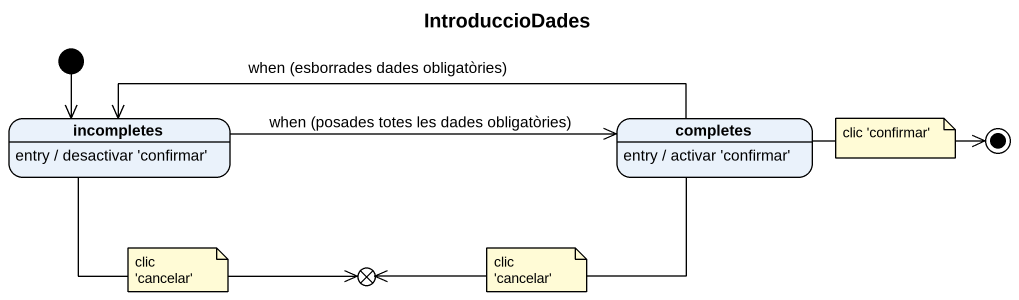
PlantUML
@startuml
title IntroduccioDades
hide empty description
state incompletes
incompletes : entry / desactivar 'confirmar'
state completes
completes : entry / activar 'confirmar'
state exit1 <<choice>>
[*] --> incompletes
incompletes -right-> completes : when (posades totes les dades obligatòries)
incompletes -right-> exit1
completes -left-> incompletes : when (esborrades dades obligatòries)
completes -left-> exit1
completes -right-> [*]
note as N1
  clic 'confirmar'
end note
note as N2
  clic 'cancelar'
end note
note as N3
  clic 'cancelar'
end note
@enduml
